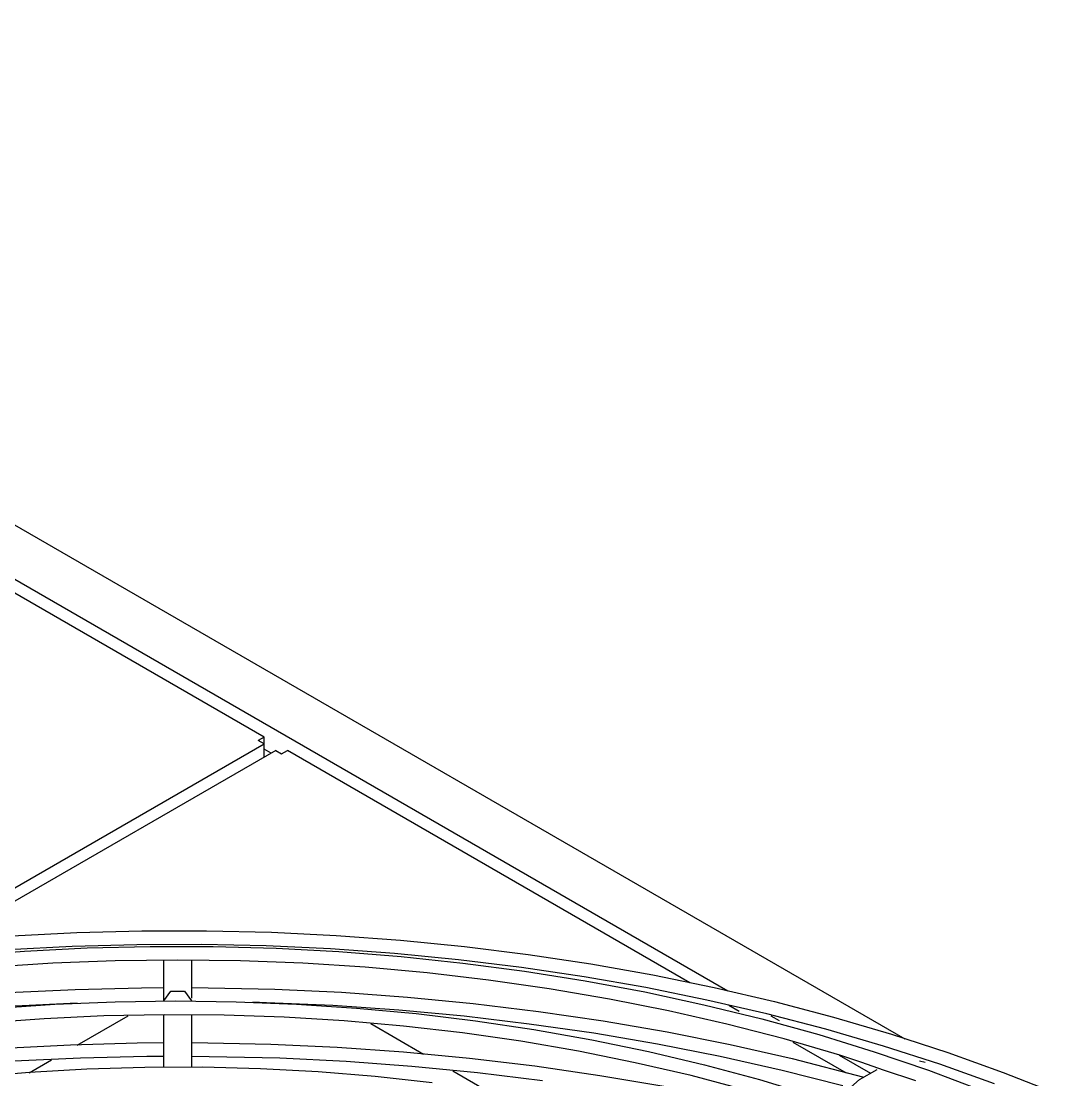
# Model space of a CAD drawing. Extents: x 594 to 813, y 174 to 240.
# Drawn here: x 764.105 to 765.048, y 203.774 to 204.738 of the extents above; entities that cross this region are included whole.
import ezdxf

# ---------------------------------------------------------------- set-up
doc = ezdxf.new("R2010")
doc.units = 0
doc.header["$MEASUREMENT"] = 0
doc.layers.add('AC.REF(S). PIPING', color=3, linetype='CONTINUOUS', lineweight=30)
doc.layers.add('LG-Product', color=3, linetype='CONTINUOUS')

# ---------------------------------------------------------------- blocks, each defined once
blk = doc.blocks.new('UW1-4')
at = {"layer": 'LG-Product', "color": 3, "linetype": 'Continuous'}
for p, q in [((3300.056, 4582.721), (3460.586, 4675.403)), ((3452.01, 4665.538), (3316.201, 4587.128)), ((3358.424, 4610.236), (3450.638, 4663.475)), ((3358.424, 4610.236), (3358.956, 4609.929)), ((3358.424, 4609.621), (3358.424, 4610.236)), ((3358.424, 4609.621), (3358.956, 4609.929)), ((3390.05, 4591.363), (3358.424, 4609.621)), ((3358.424, 4608.393), (3358.424, 4609.621)), ((3319.67, 4587.861), (3356.296, 4609.007)), ((3356.828, 4608.7), (3356.296, 4609.007)), ((3357.36, 4609.007), (3356.828, 4608.7)), ((3357.36, 4609.007), (3387.393, 4591.668)), ((3357.767, 4608.766), (3358.422, 4609.144)), ((3351.861, 4592.174), (3345.997, 4591.743)), ((3357.75, 4592.459), (3351.861, 4592.174)), ((3363.656, 4592.598), (3357.75, 4592.459)), ((3369.566, 4592.59), (3363.656, 4592.598)), ((3375.471, 4592.435), (3369.566, 4592.59)), ((3381.358, 4592.135), (3375.471, 4592.435)), ((3340.171, 4591.168), (3334.393, 4590.448)), ((3345.997, 4591.743), (3340.171, 4591.168)), ((3352.38, 4590.949), (3358.245, 4591.222)), ((3363.064, 4591.164), (3357.34, 4591.008)), ((3358.245, 4591.222), (3364.126, 4591.349)), ((3368.794, 4591.173), (3363.064, 4591.164)), ((3364.126, 4591.349), (3370.01, 4591.329)), ((3374.519, 4591.036), (3368.794, 4591.173)), ((3370.01, 4591.329), (3375.887, 4591.164)), ((3375.887, 4591.164), (3381.747, 4590.853)), ((3334.393, 4590.448), (3328.674, 4589.585)), ((3345.956, 4590.258), (3340.318, 4589.665)), ((3340.738, 4589.969), (3346.541, 4590.531)), ((3351.634, 4590.706), (3345.956, 4590.258)), ((3346.541, 4590.531), (3352.38, 4590.949)), ((3357.34, 4591.008), (3351.634, 4590.706)), ((3380.229, 4590.752), (3374.519, 4591.036)), ((3385.911, 4590.323), (3380.229, 4590.752)), ((3328.674, 4589.585), (3323.023, 4588.581)), ((3329.287, 4588.414), (3334.983, 4589.262)), ((3340.318, 4589.665), (3334.731, 4588.929)), ((3334.983, 4589.262), (3340.738, 4589.969)), ((3343.583, 4588.766), (3349.216, 4589.276)), ((3349.216, 4589.276), (3354.884, 4589.641)), ((3354.884, 4589.641), (3360.575, 4589.86)), ((3360.575, 4589.86), (3366.277, 4589.933)), ((3365.037, 4589.901), (3365.037, 4589.026)), ((3366.277, 4589.933), (3371.979, 4589.861)), ((3367.545, 4588.959), (3367.545, 4589.901)), ((3371.979, 4589.861), (3377.67, 4589.642)), ((3377.67, 4589.642), (3383.338, 4589.278)), ((3323.023, 4588.581), (3317.452, 4587.438)), ((3323.659, 4587.426), (3329.287, 4588.414)), ((3334.731, 4588.929), (3329.205, 4588.05)), ((3337.993, 4588.113), (3343.583, 4588.766)), ((3365.037, 4589.026), (3365.037, 4586.475)), ((3367.545, 4586.22), (3367.545, 4588.959)), ((3317.452, 4587.438), (3311.971, 4586.158)), ((3318.111, 4586.298), (3323.659, 4587.426)), ((3329.205, 4588.05), (3323.752, 4587.031)), ((3326.994, 4586.38), (3332.459, 4587.318)), ((3332.459, 4587.318), (3337.993, 4588.113)), ((3357.441, 4587.285), (3351.392, 4586.998)), ((3365.023, 4587.438), (3357.441, 4587.285)), ((3369.575, 4587.42), (3367.532, 4587.438)), ((3375.639, 4587.267), (3369.575, 4587.42)), ((3381.687, 4586.968), (3375.639, 4587.267)), ((3312.652, 4585.034), (3318.111, 4586.298)), ((3323.752, 4587.031), (3318.382, 4585.873)), ((3321.61, 4585.301), (3326.994, 4586.38)), ((3345.369, 4586.566), (3339.382, 4585.988)), ((3351.392, 4586.998), (3345.369, 4586.566)), ((3365.664, 4587.106), (3365.037, 4586.22)), ((3366.918, 4587.106), (3365.664, 4587.106)), ((3367.545, 4586.22), (3366.918, 4587.106)), ((3311.971, 4586.158), (3306.589, 4584.742)), ((3318.382, 4585.873), (3313.105, 4584.578)), ((3315.163, 4585.259), (3316.111, 4585.806)), ((3339.382, 4585.988), (3333.442, 4585.266)), ((3340.202, 4584.815), (3346.168, 4585.373)), ((3350.013, 4585.57), (3344.578, 4585.064)), ((3346.168, 4585.373), (3352.169, 4585.787)), ((3355.481, 4585.931), (3350.013, 4585.57)), ((3352.169, 4585.787), (3358.195, 4586.056)), ((3360.973, 4586.146), (3355.481, 4585.931)), ((3358.195, 4586.056), (3359.455, 4586.094)), ((3366.475, 4586.215), (3360.973, 4586.146)), ((3371.977, 4586.136), (3366.475, 4586.215)), ((3377.467, 4585.912), (3371.977, 4586.136)), ((3375.447, 4586.02), (3382.336, 4585.671)), ((3382.934, 4585.541), (3377.467, 4585.912)), ((3306.589, 4584.742), (3301.317, 4583.195)), ((3307.293, 4583.636), (3312.652, 4585.034)), ((3313.105, 4584.578), (3307.932, 4583.15)), ((3312.277, 4584.863), (3311.543, 4584.439)), ((3316.307, 4584.092), (3321.61, 4585.301)), ((3327.559, 4584.401), (3321.744, 4583.394)), ((3333.442, 4585.266), (3327.559, 4584.401)), ((3339.191, 4584.413), (3333.86, 4583.62)), ((3334.282, 4584.112), (3340.202, 4584.815)), ((3344.578, 4585.064), (3339.191, 4584.413)), ((3345.728, 4583.923), (3351.141, 4584.4)), ((3351.141, 4584.4), (3356.586, 4584.731)), ((3356.586, 4584.731), (3362.053, 4584.917)), ((3362.053, 4584.917), (3367.528, 4584.957)), ((3365.037, 4584.898), (3365.037, 4580.188)), ((3367.528, 4584.957), (3373.001, 4584.851)), ((3367.545, 4580.148), (3367.545, 4584.884)), ((3375.453, 4582.181), (3370.804, 4584.864)), ((3373.001, 4584.851), (3378.46, 4584.599)), ((3378.46, 4584.599), (3383.892, 4584.202)), ((3302.044, 4582.106), (3307.293, 4583.636)), ((3311.091, 4582.76), (3316.307, 4584.092)), ((3321.744, 4583.394), (3316.006, 4582.249)), ((3328.419, 4583.268), (3334.282, 4584.112)), ((3333.86, 4583.62), (3328.598, 4582.684)), ((3340.359, 4583.303), (3345.728, 4583.923)), ((3348.712, 4584.152), (3343.916, 4581.383)), ((3301.317, 4583.195), (3296.164, 4581.517)), ((3307.932, 4583.15), (3302.874, 4581.59)), ((3305.412, 4579.629), (3310.273, 4582.435)), ((3306.015, 4581.267), (3311.091, 4582.76)), ((3322.623, 4582.282), (3328.419, 4583.268)), ((3328.598, 4582.684), (3323.416, 4581.61)), ((3329.801, 4581.636), (3335.046, 4582.54)), ((3335.046, 4582.54), (3340.359, 4583.303)), ((3296.164, 4581.517), (3291.14, 4579.713)), ((3296.914, 4580.448), (3302.044, 4582.106)), ((3302.874, 4581.59), (3297.939, 4579.902)), ((3316.006, 4582.249), (3310.356, 4580.965)), ((3316.904, 4581.157), (3322.623, 4582.282)), ((3323.416, 4581.61), (3318.324, 4580.399)), ((3324.634, 4580.594), (3329.801, 4581.636)), ((3345.723, 4581.577), (3339.723, 4581.008)), ((3351.759, 4582), (3345.723, 4581.577)), ((3357.82, 4582.277), (3351.759, 4582)), ((3364.976, 4582.417), (3357.82, 4582.277)), ((3369.975, 4582.393), (3367.536, 4582.417)), ((3376.049, 4582.231), (3369.975, 4582.393)), ((3382.105, 4581.923), (3376.049, 4582.231)), ((3298.751, 4580.767), (3298.253, 4580.646)), ((3302.041, 4579.915), (3304.014, 4580.606)), ((3306.08, 4581.285), (3303.212, 4579.629)), ((3310.356, 4580.965), (3303.82, 4579.278)), ((3304.014, 4580.606), (3306.015, 4581.267)), ((3311.271, 4579.895), (3316.904, 4581.157)), ((3319.556, 4579.415), (3324.634, 4580.594)), ((3339.723, 4581.008), (3333.769, 4580.296)), ((3344.962, 4580.254), (3350.968, 4580.697)), ((3350.968, 4580.697), (3357, 4580.994)), ((3357, 4580.994), (3365.027, 4581.163)), ((3367.542, 4581.163), (3369.104, 4581.15)), ((3369.104, 4581.15), (3375.154, 4581.009)), ((3375.154, 4581.009), (3381.188, 4580.723)), ((3379.82, 4579.659), (3377.768, 4580.844)), ((3291.14, 4579.713), (3286.254, 4577.786)), ((3291.914, 4578.664), (3296.914, 4580.448)), ((3297.939, 4579.902), (3293.137, 4578.089)), ((3299.09, 4578.949), (3302.041, 4579.915)), ((3304.224, 4579.047), (3302.626, 4579.984)), ((3305.736, 4578.498), (3311.271, 4579.895)), ((3318.324, 4580.399), (3313.334, 4579.053)), ((3333.769, 4580.296), (3327.871, 4579.44)), ((3333.074, 4578.937), (3338.994, 4579.668)), ((3341.248, 4579.843), (3338.053, 4577.998)), ((3338.994, 4579.668), (3344.962, 4580.254)), ((3353.517, 4579.786), (3348.301, 4579.357)), ((3358.762, 4580.068), (3353.517, 4579.786)), ((3364.025, 4580.205), (3358.762, 4580.068)), ((3369.293, 4580.195), (3364.025, 4580.205)), ((3374.554, 4580.038), (3369.293, 4580.195)), ((3379.796, 4579.735), (3374.554, 4580.038)), ((3385.006, 4579.286), (3379.796, 4579.735)), ((3305.797, 4577.67), (3304.224, 4579.047)), ((3313.334, 4579.053), (3308.456, 4577.576)), ((3314.579, 4578.102), (3319.556, 4579.415)), ((3327.871, 4579.44), (3322.04, 4578.443)), ((3348.301, 4579.357), (3343.127, 4578.784))]:
    blk.add_line(p, q, dxfattribs=at)
blk = doc.blocks.new('A$C5B2C3915')
at = {"layer": 'LG-Product', "xscale": -1}
blk.add_blockref('UW1-4', (4349.343, -4289.044), dxfattribs=at)

msp = doc.modelspace()

# ---------------------------------------------------------------- block references
at = {"layer": 'AC.REF(S). PIPING', "linetype": 'Continuous', "xscale": 0.0099999999999909, "yscale": 0.0099999999999909, "zscale": 0.0099999999999909}
msp.add_blockref('A$C5B2C3915', (754.41716, 200.87435), dxfattribs=at)

doc.saveas('drawing.dxf')
